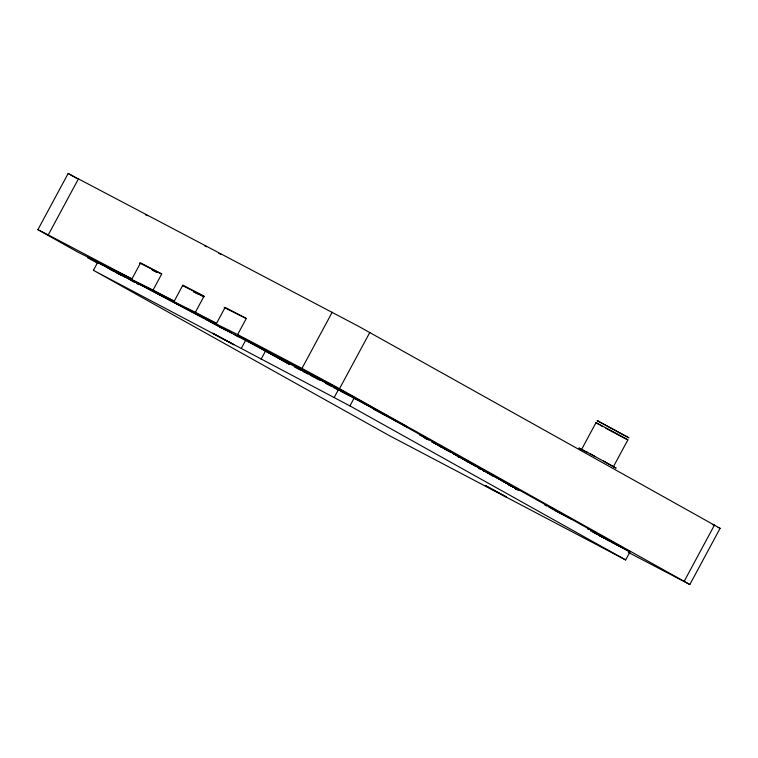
<?xml version="1.0" encoding="UTF-8"?>
<svg xmlns="http://www.w3.org/2000/svg" width="758" height="758" viewBox="0 0 758 758"><rect width="100%" height="100%" fill="white"/><g stroke="black" fill="none" stroke-linecap="round" stroke-linejoin="round"><path stroke-width="1.14" d="M99.497 262.855L77.562 251.978L37.9 229.674L68.163 173.468L358.752 326.404L720.1 528.326L689.837 584.532L628.325 552.374M37.9 229.674L48.256 234.914L78.519 178.708M93.423 270.312L97.744 262.287L354.242 397.874L629.993 551.919L625.672 559.944L388.873 435.367L93.423 270.312L349.921 405.9L625.672 559.944M100.094 263.149L131.93 278.935L140.581 262.874L161.719 273.998L153.069 290.058L121.242 274.273M142.381 285.396L174.217 301.182L182.858 285.122L204.006 296.245L195.356 312.305L163.529 296.52M184.668 307.644L216.504 323.429L225.145 307.369L246.293 318.493L237.642 334.553L198.634 315.205M241.423 348.178L245.744 340.152M261.122 359.178L265.442 351.153M237.642 334.553L301.968 368.397L332.231 312.192M334.136 397.599L338.456 389.565M689.837 584.532L339.527 388.683L369.79 332.487M349.921 405.9L354.242 397.874M612.388 466.142L613.449 466.653L627.861 439.886L617.988 434.306L595.996 422.67L581.585 449.437L584.721 451.001M684.218 581.244L714.481 525.038M439.716 446.007L440.957 446.651M720.1 528.326L718.12 527.416M514.246 487.555L509.708 485.054L519.751 490.445L511.442 485.982L517.42 489.242L515.08 488M469.894 462.655L466.672 460.978L474.716 465.289L464.815 459.954L466.691 461.035M487.479 472.461L470.983 463.413L476.128 466.217M479.691 468.093L477.341 466.757M504.25 482.003L507.794 483.869M506.875 483.282L502.98 481.112M437.698 444.899L442.047 447.078L438.162 444.927M475.749 465.952L476.848 466.53L475.797 465.924L476.242 466.236M490.578 474.176L487.981 472.736M627.861 439.886L622.754 437.29M237.548 336.4L238.258 336.732L234.108 334.344M444.074 448.186L440.957 446.557M501.578 480.345L494.803 476.649M139.434 262.95L161.719 273.998M157.399 272.501L152.093 269.867L157.067 272.52M182.782 285.728L204.006 296.245M203.93 296.852L193.318 291.584L197.487 293.782M224.15 307.511L246.293 318.493M109.673 268.54L87.748 257.663L97.924 263.348M110.554 269.611L119.849 274.225M495.94 477.369L497.788 478.326M479.122 467.932L478.516 467.629L479.634 468.264M501.426 480.307L502.488 480.856M612.663 466.369L616.15 468.103L589.913 453.682M594.755 533.073L595.447 533.291M506.382 483.14L507.453 483.765M595.977 533.746L596.555 534.049M601.729 536.74L602.42 537.1L601.672 536.636M603.16 537.526L603.756 537.829M474.48 465.241L475.304 465.668M712.368 524.46L714.661 525.654M477.872 467.136L478.829 467.629L477.388 466.814M482.571 469.827L484.04 470.595M503.549 481.453L502.933 481.141L503.426 481.425M505.055 482.325L506.012 482.818L503.151 481.358M587.668 452.545L578.885 447.978L580.391 448.944M481.453 469.155L479.928 468.368L481.226 469.098M488.474 473.077L489.706 473.703L488.844 473.21M500.583 479.823L501.161 480.127M204.471 245.668L206.564 246.767M587.782 529.226L588.54 529.624M594.509 532.76L595.523 533.291M145.403 214.609L147.478 215.698M48.256 234.914L131.93 278.935M153.069 290.058L174.217 301.182M195.356 312.305L216.504 323.429M301.968 368.397L339.527 388.683M192.665 312.012L108.091 267.517L130.66 280.128M294.492 366.967L300.755 370.264M302.84 371.363L308.061 374.111M310.145 375.21L319.544 380.156M325.807 383.453L331.028 386.192M333.122 387.291L338.343 390.038M340.427 391.137L349.826 396.083M351.911 397.183L374.888 409.263L345.335 392.758L260.771 348.263L289.291 364.2M373.467 409.216L406.79 426.745L337.86 388.238L238.486 335.955L289.12 364.247M419.591 435.035L421.647 436.115M434.988 443.411L436.674 444.302L434.836 443.297M443.506 448.13L440.199 446.329M445.808 449.418L456.013 454.828M454.658 454.222L455.89 454.876M457.718 455.928L458.95 456.581L455.681 454.791M464.095 459.348L453.767 453.909L456.307 455.331M480.913 469.098L493.126 475.56M498.12 478.355L487.792 472.916L494.093 476.394L490.492 474.375M503.814 481.709L504.487 482.069M544.651 504.885L546.736 505.974M548.811 507.074L566.453 516.35M554.325 510.181L570.907 518.908M592.851 531.841L597.001 534.02M599.066 535.11L614.264 543.164M597.37 534.428L622.261 547.532M613.26 542.842L614.567 543.524L608.257 539.999M620.584 546.689L615.126 543.789M606.94 539.791L609.034 540.89M611.138 541.998L629.993 551.919M621.778 436.779L614.113 432.704M585.735 451.474L595.333 456.619M460.646 457.699L463.223 459.026M486.409 471.893L483.699 470.481L485.783 471.647M495.22 476.99L494.803 476.697M514.104 487.451L514.985 487.915M596.3 533.736L596.972 534.087M594.291 532.855L595.191 533.338M475.967 466.17L476.621 466.521M486.683 472.13L487.517 472.566M601.028 536.399L598.754 535.167M599.985 535.83L600.592 536.143M469.638 462.607L472.897 464.313L470.453 462.958M593.078 532.182L593.685 532.504M218.674 253.181L221.071 254.461M590.425 530.619L591.392 531.14L590.7 530.799M597.427 534.305L598.441 534.845M609.925 430.449L613.279 432.259M463.858 459.339L465.895 460.409L464.048 459.367M485.461 471.485L482.581 469.913M486.551 471.931L488.853 473.181M497.883 478.345L499.92 479.416L498.072 478.374M478.99 468.501L479.956 469.022M435.509 443.591L431.454 441.421L432.78 442.189M440.644 446.348L436.286 443.98M475.323 465.829L474.195 465.118M506.856 483.396L513.46 486.949L501.379 480.307M605.869 428.251L608.911 429.9M231.673 333.018L217.015 325.258L217.764 325.75M438.967 445.477L442.52 447.466M445.202 448.963L450.309 451.673L443.856 448.186M223.591 328.972L225.391 329.957M599.095 535.224L601.094 536.323M599.483 535.413L602.335 536.967M441.743 447.078L442.672 447.58M508.732 484.334L511.707 485.982L509.764 484.978M437.622 444.7L438.759 445.325M467.44 461.451L468.245 461.887M593.334 532.192L594.859 533.063M603.576 461.072L613.449 466.653M438.986 445.372L444.093 448.186M441.658 447.097L442.274 447.438M507.983 484.011L509.565 484.845M500.119 479.71L502.507 481.008L499.825 479.501M508.76 485.082L509.556 485.518L509.101 485.3M515.677 488.948L516.482 489.393M593.268 532.182L593.846 532.504M456.903 455.662L460.068 457.387L456.468 455.369M600.232 425.153L602.222 426.261M506.136 483.073L504.354 482.069M515.582 488.929L516.084 489.204M219.176 326.546L221.165 327.646M441.071 446.775L440 446.178M74.815 177.334L76.88 178.481M443.042 447.921L449.447 451.446M459.405 456.922L467.894 461.489L466.663 460.779M493.43 475.929L494.292 476.403M601.359 536.37L607.67 539.895M422.68 436.655L428.867 440.114M431.965 441.838L434.031 442.994M436.087 444.15L442.284 447.608M444.349 448.755L450.536 452.213M452.602 453.369L454.658 454.525M457.756 456.25L459.822 457.406M461.887 458.552L468.074 462.01M470.14 463.166L476.327 466.625M479.426 468.359L481.491 469.505M483.547 470.661L485.613 471.808M487.678 472.964L493.865 476.422M424.859 438.152L426.896 439.289M457.462 456.363L459.5 457.5M203.75 318.066L98.938 262.543L124.776 276.973M205.797 319.213L217.063 325.504M219.109 326.651L222.416 328.631M132.716 281.275L134.763 282.421M136.819 283.568L138.866 284.714M131.049 280.479L133.086 281.616M97.744 262.287L102.908 265.167M106.006 266.901L113.236 270.947M115.301 272.094L121.507 275.561M73.782 176.756L68.163 173.468M603.131 537.413L603.738 537.754M595.883 533.594L596.489 533.935M499.569 479.407L498.167 478.601L499.655 479.397M439.015 445.676L437.811 444.993M483.272 470.841L483.756 471.106M517.221 489.801L517.771 490.104M510.276 485.925L510.864 486.248M599.246 424.603L596.015 422.746M608.267 540.047L609.148 540.672M607.537 539.781L606.684 539.175M433.529 442.539L434.287 442.985L433.529 442.539M598.157 421.126L597.096 420.624L628.96 437.84L598.157 421.126M213.396 333.624L212.685 333.283L233.938 344.767L213.396 333.624M485.869 485.84L485.158 485.499L506.401 496.973L485.869 485.84"/></g></svg>
